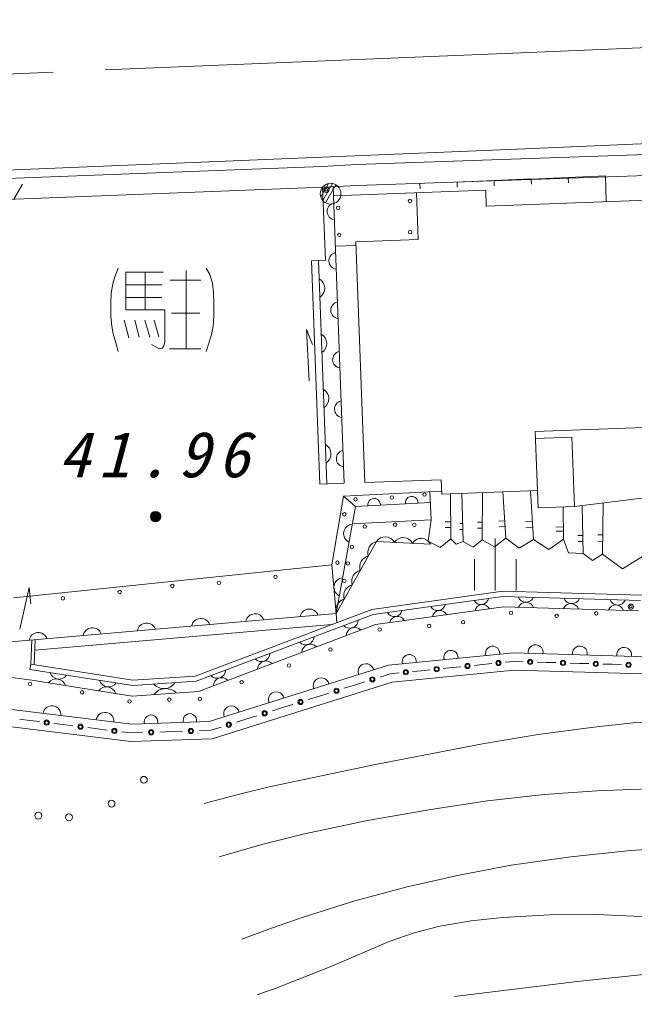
# Model space of a CAD drawing. Units: millimetres, scale not verified. Extents: x 40000 to 680000, y 20000 to 380000.
# Drawn here: x 476162 to 493898, y 259626 to 287778 of the extents above; entities that cross this region are included whole.
import ezdxf

# ---------------------------------------------------------------- set-up
doc = ezdxf.new("R2010")
doc.units = ezdxf.units.MM
doc.header["$LTSCALE"] = 1000
doc.linetypes.add('CHAIN', pattern=[18.5, 12, -1.5, 3.5, -1.5])
doc.layers.add('S-BGD', color=7, linetype='Continuous', lineweight=13)
doc.layers.add('S-BMK', color=1, linetype='CHAIN', lineweight=13)
doc.styles.add('ＭＳ ゴシック', font='')
doc.styles.get('ＭＳ ゴシック').set_extended_font_data('MS Gothic')

msp = doc.modelspace()

# ---------------------------------------------------------------- linework, layer by layer
at = {"layer": 'S-BGD'}
for p, q in [((490740, 284052), (513545, 284987)), ((473053, 283316), (490740, 284052)), ((495881, 283938), (485877, 283593)), ((484894, 283543), (473347, 283094)), ((485877, 283593), (484894, 283543)), ((495902, 283339), (485903, 282994)), ((490919, 283177), (491990, 283221)), ((491989, 283221), (493060, 283265)), ((491996, 283071), (491990, 283221)), ((493061, 283265), (493086, 282524)), ((484921, 282943), (473372, 282494)), ((476251, 283033), (476002, 282600)), ((485072, 283047), (484849, 282660)), ((484905, 282943), (484984, 280833)), ((485188, 283048), (484906, 282559)), ((485903, 282994), (484921, 282943)), ((485284, 283013), (484984, 282493)), ((485205, 282954), (485526, 274399)), ((487717, 282897), (487711, 283046)), ((488780, 283090), (489851, 283134)), ((488786, 282941), (488780, 283090)), ((489850, 283133), (490921, 283178)), ((489856, 282984), (489850, 283133)), ((490926, 283028), (490920, 283177)), ((489607, 282858), (485215, 282692)), ((487613, 282782), (487663, 281433)), ((489607, 282858), (489625, 282394)), ((495985, 282633), (489625, 282394)), ((485868, 281264), (485269, 281242)), ((487663, 281433), (485865, 281366)), ((485865, 281366), (486125, 274422)), ((484984, 280833), (484584, 280818)), ((484584, 280818), (484826, 274373)), ((484784, 280825), (485026, 274380)), ((479011, 280609), (478914, 280354)), ((480309, 280489), (479229, 280489)), ((479229, 280489), (479229, 279402)), ((479784, 280482), (479784, 279402)), ((480969, 280534), (480969, 280264)), ((481546, 280609), (481651, 280422)), ((481651, 280422), (481726, 280159)), ((478854, 280152), (478809, 279882)), ((478914, 280354), (478854, 280152)), ((479229, 280129), (480279, 280129)), ((480511, 280264), (481396, 280264)), ((480969, 278284), (480969, 280257)), ((481726, 280159), (481756, 279897)), ((478809, 279882), (478794, 279589)), ((481756, 279897), (481771, 279597)), ((478794, 279589), (478794, 279214)), ((480271, 279762), (479236, 279762)), ((481771, 279597), (481771, 279222)), ((479229, 279402), (480354, 279402)), ((480354, 279402), (480354, 278472)), ((481366, 279312), (480549, 279312)), ((478794, 279214), (478824, 278937)), ((479184, 279109), (479319, 278599)), ((479611, 278614), (479484, 279109)), ((479776, 279109), (479919, 278614)), ((480181, 278629), (480046, 279109)), ((481771, 279222), (481749, 278929)), ((478824, 278937), (478861, 278712)), ((478861, 278712), (478936, 278449)), ((481749, 278929), (481696, 278689)), ((484437, 278841), (484609, 278399)), ((484437, 278841), (484513, 277343)), ((478936, 278449), (479011, 278202)), ((480354, 278472), (480324, 278367)), ((481629, 278472), (481546, 278202)), ((481696, 278689), (481629, 278472)), ((480204, 278277), (479971, 278404)), ((480279, 278299), (480204, 278277)), ((480324, 278367), (480279, 278299)), ((480489, 278277), (481396, 278277)), ((494433, 276021), (491035, 275893)), ((491035, 275893), (491118, 273695)), ((491043, 275693), (492092, 275733)), ((492167, 273734), (492092, 275733)), ((486125, 274422), (488323, 274504)), ((488323, 274504), (488339, 274091)), ((485526, 274399), (484826, 274373)), ((485172, 272051), (485506, 274025)), ((485506, 274025), (488336, 274175)), ((485851, 273735), (485506, 274025)), ((488030, 273350), (488000, 274156)), ((491099, 274195), (488339, 274091)), ((488604, 272798), (488596, 274101)), ((488596, 274101), (488604, 272798)), ((488959, 272718), (488920, 274113)), ((488920, 274113), (488959, 272718)), ((489507, 272767), (489512, 274135)), ((489512, 274135), (489507, 272767)), ((490190, 272816), (490099, 274157)), ((490099, 274157), (490190, 272816)), ((490987, 272776), (490900, 274187)), ((490900, 274187), (490987, 272776)), ((494508, 274022), (492167, 273734)), ((485293, 270642), (485851, 273735)), ((485851, 273735), (488011, 273850)), ((491118, 273695), (492167, 273734)), ((491855, 272791), (491846, 273722)), ((491846, 273722), (491855, 272791)), ((492415, 272372), (492386, 273761)), ((492386, 273761), (492415, 272372)), ((492976, 272353), (492993, 273836)), ((492993, 273836), (492976, 272353)), ((485759, 273230), (488030, 273350)), ((487944, 272735), (488030, 273350)), ((488601, 273287), (488436, 273286)), ((488602, 273124), (488437, 273123)), ((488945, 273241), (488857, 273239)), ((489509, 273280), (489372, 273281)), ((489509, 273109), (489372, 273110)), ((490156, 273319), (489985, 273307)), ((490167, 273151), (489996, 273140)), ((490955, 273305), (490757, 273293)), ((490966, 273128), (490768, 273116)), ((491851, 273140), (491635, 273138)), ((488604, 272798), (488295, 272547)), ((488755, 272640), (488604, 272798)), ((488950, 273067), (488861, 273064)), ((490190, 272816), (489865, 272564)), ((489885, 272804), (489885, 271304)), ((490575, 272530), (490190, 272816)), ((491852, 273023), (491636, 273021)), ((492404, 272893), (492266, 272890)), ((492983, 272909), (492842, 272911)), ((486454, 272719), (485293, 270642)), ((486454, 272719), (488014, 272647)), ((488295, 272547), (487944, 272735)), ((488959, 272718), (488755, 272640)), ((489250, 272560), (488959, 272718)), ((489507, 272767), (489250, 272560)), ((489865, 272564), (489507, 272767)), ((490987, 272776), (490575, 272530)), ((491426, 272494), (490987, 272776)), ((491855, 272791), (491426, 272494)), ((491995, 272395), (491855, 272791)), ((492408, 272719), (492270, 272717)), ((492981, 272724), (492840, 272726)), ((492415, 272372), (491995, 272395)), ((492689, 272175), (492415, 272372)), ((492976, 272353), (492689, 272175)), ((493552, 271936), (492976, 272353)), ((494159, 272307), (493552, 271936)), ((475991, 271100), (485172, 272051)), ((485172, 272051), (485293, 270642)), ((489285, 272207), (489285, 271307)), ((490485, 272207), (490485, 271307)), ((476443, 271397), (476173, 270191)), ((476443, 271397), (476491, 270925)), ((490098, 271288), (486322, 270764)), ((486359, 270618), (490106, 271138)), ((490098, 271288), (494107, 271169)), ((490106, 271138), (494075, 271020)), ((486434, 270326), (490122, 270838)), ((490122, 270838), (494012, 270721)), ((485293, 270642), (475916, 269827)), ((481225, 268839), (486322, 270764)), ((481258, 268691), (486359, 270618)), ((485293, 270642), (485316, 270384)), ((476603, 269585), (485174, 270331)), ((481322, 268395), (486434, 270326)), ((457922, 270099), (479397, 267448)), ((476490, 269179), (476513, 269878)), ((476589, 269163), (476613, 269887)), ((457861, 269602), (479375, 266947)), ((486807, 269151), (490411, 269512)), ((490411, 269512), (494236, 269398)), ((476490, 269179), (476463, 269031)), ((476490, 269179), (479432, 268717)), ((486807, 269151), (481636, 267525)), ((489529, 269173), (489275, 269147)), ((489529, 269173), (489784, 269198)), ((490420, 269262), (490165, 269237)), ((490420, 269262), (490690, 269254)), ((491364, 269234), (491094, 269242)), ((491364, 269234), (491634, 269226)), ((492309, 269206), (492039, 269214)), ((492309, 269206), (492579, 269198)), ((493253, 269178), (492984, 269186)), ((493253, 269178), (493523, 269169)), ((476463, 269031), (479426, 268566)), ((486857, 268905), (486561, 268812)), ((486857, 268905), (487112, 268931)), ((486908, 268659), (490428, 269012)), ((487748, 268994), (487493, 268969)), ((487748, 268994), (488002, 269020)), ((488638, 269084), (488384, 269058)), ((488638, 269084), (488893, 269109)), ((490428, 269012), (494160, 268900)), ((476520, 268719), (475641, 268837)), ((476520, 268719), (479412, 268264)), ((479426, 268566), (481258, 268691)), ((479432, 268717), (481225, 268839)), ((481722, 267028), (486908, 268659)), ((485821, 268579), (485526, 268486)), ((485821, 268579), (486117, 268673)), ((479412, 268264), (481322, 268395)), ((484786, 268254), (485082, 268347)), ((483750, 267928), (484046, 268021)), ((484786, 268254), (484490, 268161)), ((483750, 267928), (483454, 267835)), ((476455, 267559), (476176, 267593)), ((476455, 267559), (476734, 267524)), ((477432, 267438), (477153, 267473)), ((481636, 267525), (479397, 267448)), ((482715, 267602), (482419, 267509)), ((482715, 267602), (483011, 267695)), ((493865, 267487), (492728, 267369)), ((495008, 267545), (493865, 267487)), ((477432, 267438), (477711, 267404)), ((478409, 267318), (478130, 267352)), ((478409, 267318), (478688, 267283)), ((479386, 267197), (479107, 267231)), ((479386, 267197), (479714, 267208)), ((480533, 267237), (480205, 267225)), ((480533, 267237), (480860, 267248)), ((481679, 267276), (481351, 267265)), ((481679, 267276), (481975, 267369)), ((492728, 267369), (491117, 267155)), ((479375, 266947), (481722, 267028)), ((491117, 267155), (489513, 266881)), ((489513, 266881), (486434, 266291)), ((486434, 266291), (483367, 265643)), ((483367, 265643), (482427, 265409)), ((492808, 265533), (491294, 265424)), ((494320, 265583), (492808, 265533)), ((482427, 265409), (481489, 265163)), ((489656, 265238), (488027, 264993)), ((491294, 265424), (489656, 265238)), ((488027, 264993), (486200, 264671)), ((486200, 264671), (484386, 264290)), ((484386, 264290), (483147, 263980)), ((483147, 263980), (481916, 263624)), ((493782, 263810), (492065, 263625)), ((494760, 263870), (493782, 263810)), ((492065, 263625), (490346, 263380)), ((490346, 263380), (488842, 263098)), ((488842, 263098), (487341, 262755)), ((487341, 262755), (485835, 262351)), ((485835, 262351), (484339, 261886)), ((484339, 261886), (483455, 261575)), ((490099, 261879), (489185, 261783)), ((491455, 261952), (490099, 261879)), ((492804, 261965), (491455, 261952)), ((495600, 261837), (492804, 261965)), ((483455, 261575), (482576, 261247)), ((488282, 261628), (487549, 261434)), ((489185, 261783), (488282, 261628)), ((487549, 261434), (486823, 261179)), ((486823, 261179), (485170, 260468)), ((485170, 260468), (483491, 259810)), ((495769, 260406), (492242, 260033)), ((492242, 260033), (488709, 259599)), ((483256, 259728), (483020, 259647)), ((483491, 259810), (483256, 259728))]:
    msp.add_line(p, q, dxfattribs=at)
for centre, radius in [((485134, 282753), 300), ((485010, 282865), 75), ((485010, 282865), 37.5), ((485351, 282347), 50), ((487423, 282544), 50), ((485384, 281565), 50), ((487429, 281643), 50), ((485853, 273936), 50), ((486903, 273991), 50), ((487844, 274074), 50), ((480088, 273440), 150), ((480088, 273440), 131), ((480088, 273440), 112), ((480088, 273440), 93.7), ((480088, 273440), 75), ((480088, 273440), 75), ((480088, 273440), 56.2), ((480088, 273440), 37.5), ((480088, 273440), 37.5), ((480088, 273440), 18.7), ((485532, 273506), 50), ((486121, 273151), 50), ((486992, 273208), 50), ((487548, 273202), 50), ((485747, 272563), 50), ((485331, 272110), 50), ((485630, 272089), 50), ((483546, 271699), 50), ((480571, 271438), 50), ((481917, 271530), 50), ((485532, 271586), 50), ((477410, 271083), 50), ((479051, 271265), 50), ((493794, 270842), 75), ((493794, 270842), 37.5), ((490335, 270665), 50), ((491655, 270575), 50), ((492796, 270649), 50), ((487977, 270288), 50), ((488957, 270392), 50), ((486550, 270181), 50), ((485131, 269604), 50), ((483936, 269145), 50), ((489084, 269128), 75), ((489084, 269128), 49.5), ((489974, 269217), 75), ((489974, 269217), 49.5), ((490892, 269248), 75), ((490892, 269248), 49.5), ((491837, 269220), 75), ((491837, 269220), 49.5), ((492781, 269191), 75), ((492781, 269191), 49.5), ((493726, 269163), 75), ((493726, 269163), 49.5), ((487303, 268950), 75), ((487303, 268950), 49.5), ((488193, 269039), 75), ((488193, 269039), 49.5), ((476465, 268616), 50), ((482571, 268661), 50), ((486339, 268742), 75), ((486339, 268742), 49.5), ((477967, 268370), 50), ((485304, 268416), 75), ((485304, 268416), 49.5), ((479335, 268108), 50), ((480482, 268160), 50), ((481362, 268179), 50), ((484268, 268091), 75), ((484268, 268091), 49.5), ((483232, 267765), 75), ((483232, 267765), 49.5), ((476944, 267498), 75), ((476944, 267498), 49.5), ((477921, 267378), 75), ((482197, 267439), 75), ((482197, 267439), 49.5), ((477921, 267378), 49.5), ((478898, 267257), 75), ((478898, 267257), 49.5), ((479960, 267217), 75), ((479960, 267217), 49.5), ((481106, 267256), 75), ((481106, 267256), 49.5), ((479749, 265847), 99.5), ((478816, 265159), 99.5), ((476703, 264815), 99.5), ((477587, 264766), 99.5)]:
    msp.add_circle(centre, radius, dxfattribs=at)
for centre, radius, start, end in [((485273, 282243), 241, 102.0288, 262.2694), ((485326, 280817), 241, 102.0283, 262.2705), ((484654, 280023), 310, 303.2141, 61.0845), ((485380, 279391), 241, 102.0295, 262.2694), ((484714, 278431), 310, 303.2139, 61.0842), ((485433, 277965), 241, 102.0295, 262.2694), ((484774, 276840), 310, 303.2148, 61.0832), ((485487, 276539), 241, 102.0295, 262.2694), ((484834, 275248), 310, 303.2148, 61.0832), ((485541, 275113), 241, 102.0303, 262.2686), ((486390, 273782), 181, 357.1128, 188.9614), ((487470, 273840), 181, 357.1123, 188.9607), ((485782, 272949), 272, 95.0591, 244.5134), ((486707, 272556), 301, 27.4582, 147.3137), ((487227, 272532), 301, 27.4565, 147.314), ((487747, 272509), 301, 27.4575, 147.3144), ((486542, 272397), 333, 105.1956, 196.384), ((486309, 271982), 333, 105.1956, 196.384), ((485503, 271402), 272, 95.0591, 244.5134), ((486077, 271567), 333, 105.1956, 196.384), ((485845, 271151), 333, 105.1956, 196.384), ((490770, 271205), 237, 199.8755, 336.7048), ((485613, 270736), 333, 105.1956, 196.384), ((488222, 270949), 222, 206.8682, 348.9358), ((489472, 271123), 222, 206.8694, 348.9348), ((489517, 270685), 218, 26.0181, 169.7859), ((490768, 270737), 231, 18.7983, 157.7815), ((492065, 270699), 231, 18.7974, 157.7822), ((492093, 271166), 237, 199.8755, 336.7048), ((493362, 270660), 231, 18.7983, 157.7822), ((493416, 271126), 237, 199.8745, 336.7043), ((482955, 270367), 271, 20.1504, 169.7895), ((484518, 270503), 271, 20.1516, 169.7886), ((486974, 270776), 222, 206.8689, 348.9343), ((487058, 270344), 218, 26.0171, 169.7866), ((488287, 270514), 218, 26.0173, 169.7874), ((479829, 270096), 271, 20.1516, 169.7886), ((481392, 270232), 271, 20.1504, 169.7895), ((485687, 270468), 247, 223.8411, 357.5461), ((476703, 269824), 271, 20.1504, 169.7895), ((478266, 269960), 271, 20.1504, 169.7895), ((485829, 269993), 248, 43.9421, 177.4463), ((484412, 269986), 247, 223.8408, 357.5481), ((484551, 269510), 248, 43.9434, 177.4451), ((489806, 269496), 206, 353.3909, 198.0464), ((491049, 269528), 215, 349.0535, 187.5278), ((492324, 269490), 215, 349.052, 187.5281), ((483136, 269504), 247, 223.8408, 357.5481), ((487403, 269255), 206, 353.3911, 198.0461), ((488605, 269376), 206, 353.3911, 198.0461), ((493600, 269452), 215, 349.053, 187.5271), ((483274, 269027), 248, 43.9434, 177.4448), ((486153, 268970), 227, 11.6562, 203.2717), ((477300, 269020), 269, 197.3247, 324.8162), ((481861, 269023), 247, 223.8413, 357.5466), ((477224, 268483), 274, 17.9204, 144.2207), ((478729, 268796), 269, 197.3247, 324.8162), ((480325, 268865), 387, 221.6819, 326.1259), ((481996, 268544), 248, 43.9434, 177.4448), ((484861, 268563), 227, 11.6562, 203.2717), ((478670, 268256), 274, 17.9194, 144.2212), ((480385, 268066), 414, 43.5425, 144.2649), ((483568, 268157), 227, 11.6562, 203.2717), ((477096, 267724), 258, 354.6843, 171.2397), ((478629, 267534), 258, 354.6855, 171.2395), ((481075, 267561), 195, 345.4895, 198.469), ((482276, 267750), 227, 11.6562, 203.2717), ((479955, 267522), 195, 345.4895, 198.469)]:
    msp.add_arc(centre, radius, start, end, dxfattribs=at)
at = {"layer": 'S-BMK'}
for p, q in [((513323, 287778), (490618, 286813)), ((490618, 286813), (468517, 285908))]:
    msp.add_line(p, q, dxfattribs=at)

# ---------------------------------------------------------------- texts
at = {"layer": 'S-BGD', "insert": (477285, 274551), "char_height": 1320, "attachment_point": 7, "style": 'ＭＳ ゴシック'}
msp.add_mtext('\\T1.28;\\Q15;41.96', dxfattribs=at)

doc.saveas('drawing.dxf')
